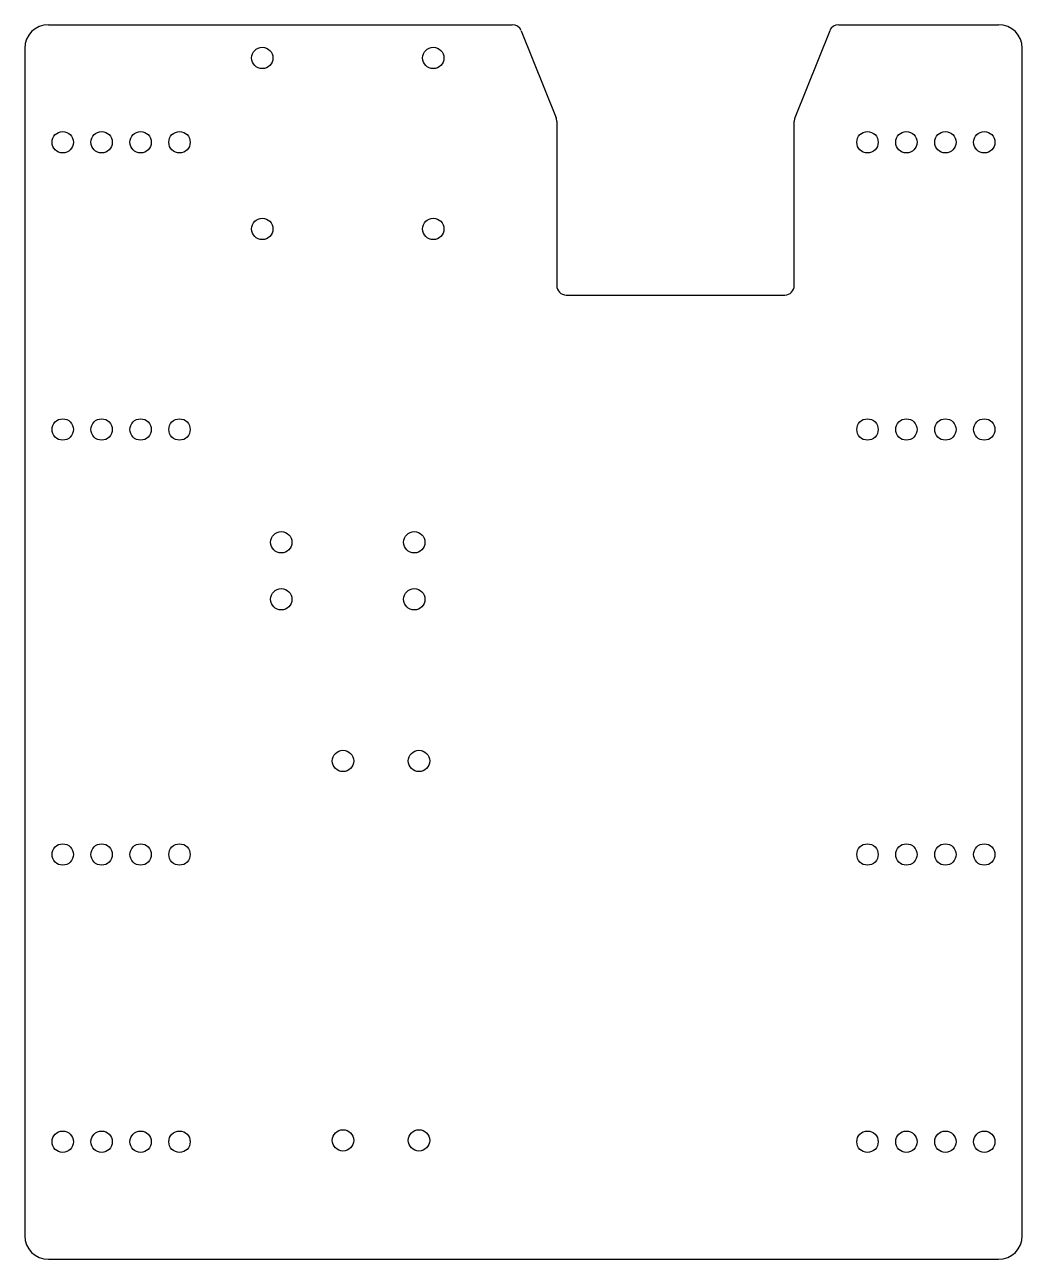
# Model space of a CAD drawing. Header units: millimetres. Extents: x 0 to 210, y 0 to 260.
import ezdxf

# ---------------------------------------------------------------- set-up
doc = ezdxf.new("R2010")
doc.units = ezdxf.units.MM
for name, color, linetype in [('BATT', 6, 'Continuous'), ('WHEEL', 4, 'Continuous'), ('Z', 2, 'Continuous')]:
    doc.layers.add(name, color=color, linetype=linetype)

msp = doc.modelspace()

# ---------------------------------------------------------------- linework, layer by layer
for p, q in [((5, 260), (102.64, 260)), ((171.35, 260), (205, 260)), ((104.5, 258.74), (111.85, 240.36)), ((169.49, 258.74), (162.14, 240.36)), ((0, 255), (0, 5)), ((210, 5), (210, 255)), ((112, 239.61), (112, 205.07)), ((162, 205.07), (162, 239.61)), ((114, 203.07), (160, 203.07)), ((5, 0), (205, 0))]:
    msp.add_line(p, q)
for centre, radius, start, end in [((5, 255), 5, 90, 180), ((102.64, 258), 2, 21.8, 90), ((171.35, 258), 2, 90, 158.2), ((205, 255), 5, 0, 90), ((110, 239.61), 2, 0, 21.8), ((164, 239.61), 2, 158.2, 180), ((114, 205.07), 2, 180, 270), ((160, 205.07), 2, 270, 360), ((5, 5), 5, 180, 270), ((205, 5), 5, 270, 360)]:
    msp.add_arc(centre, radius, start, end)
at = {"layer": 'BATT'}
for centre in [(67, 104.95), (83, 104.95), (67, 25.05), (83, 25.05)]:
    msp.add_circle(centre, 2.25, dxfattribs=at)
at = {"layer": 'WHEEL'}
for centre in [(8, 235.25), (16.196, 235.25), (24.392, 235.25), (32.588, 235.25), (177.412, 235.25), (185.608, 235.25), (193.804, 235.25), (202, 235.25), (8, 174.75), (16.196, 174.75), (24.392, 174.75), (32.588, 174.75), (177.412, 174.75), (185.608, 174.75), (193.804, 174.75), (202, 174.75), (8, 85.25), (16.196, 85.25), (24.392, 85.25), (32.588, 85.25), (177.412, 85.25), (185.608, 85.25), (193.804, 85.25), (202, 85.25), (8, 24.75), (16.196, 24.75), (24.392, 24.75), (32.588, 24.75), (177.412, 24.75), (185.608, 24.75), (193.804, 24.75), (202, 24.75)]:
    msp.add_circle(centre, 2.25, dxfattribs=at)
at = {"layer": 'Z'}
for centre in [(50, 253), (86, 253), (50, 217), (86, 217), (54, 151), (82, 151), (54, 139), (82, 139)]:
    msp.add_circle(centre, 2.25, dxfattribs=at)

doc.saveas('drawing.dxf')
